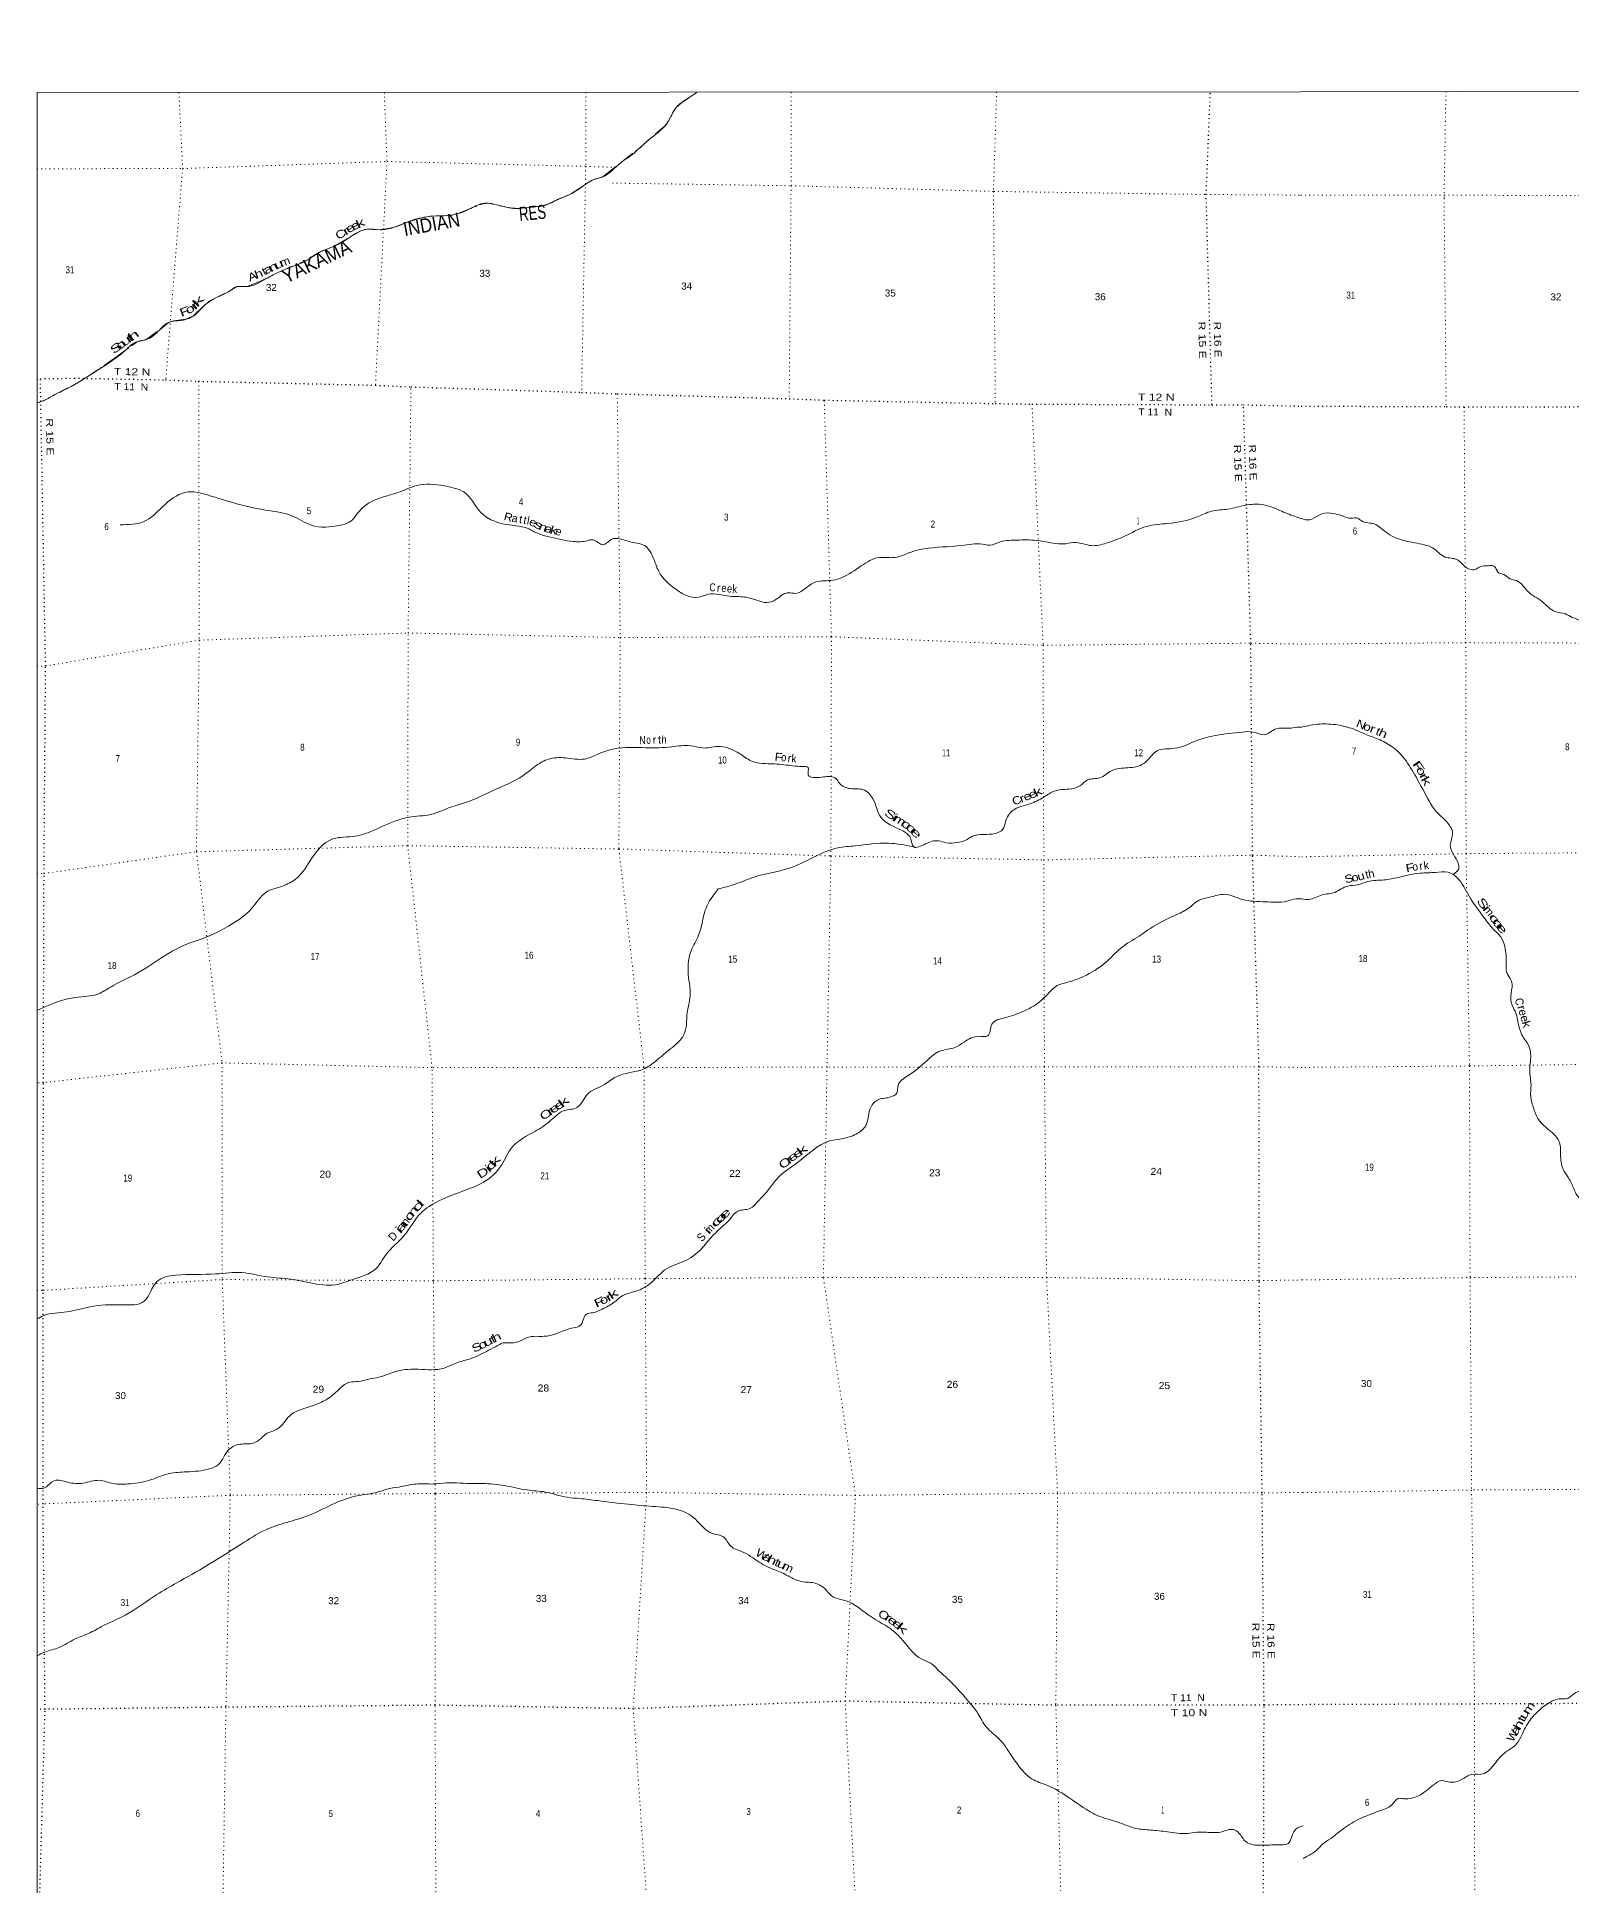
# Model space of a CAD drawing. Header units: feet. Extents: x -2 to 285336, y -549186 to -364975.
# Drawn here: x -2 to 38339, y -411164 to -364975 of the extents above; entities that cross this region are included whole.
import ezdxf
from ezdxf.enums import TextEntityAlignment as Align

# ---------------------------------------------------------------- set-up
doc = ezdxf.new("R2010")
doc.units = ezdxf.units.FT
doc.header["$LTSCALE"] = 70
doc.linetypes.add('DOT_DASHED', pattern=[7.7, 5, -1.2, 0.3, -1.2])
doc.linetypes.add('DOTTED', pattern=[1.5, 0.3, -1.2])
for name, color, linetype, lineweight in [('39', 7, 'Continuous', 13), ('4', 7, 'Continuous', 13), ('41', 7, 'Continuous', 13), ('44', 7, 'DOT_DASHED', 13), ('6', 7, 'DOTTED', 25), ('7', 7, 'DOTTED', 13)]:
    doc.layers.add(name, color=color, linetype=linetype, lineweight=lineweight)

msp = doc.modelspace()

# ---------------------------------------------------------------- linework, layer by layer
at = {"layer": '39'}
for points in [[(16489.61, -366358.51), (16182.66, -366565.7), (15928.01, -366793.59), (15841.99, -366964.77), (15677.79, -367212.56), (15236.62, -367589.74), (14809.52, -367964.86), (14594.87, -368112.2), (14131.57, -368473.33), (13924.77, -368534.16), (13746.18, -368633.13), (13324.88, -368907.67), (13067.95, -369012.86), (12732.78, -369170.54), (12292.95, -369237.93), (11967.54, -369264.83), (11523.36, -369181.38), (11179.71, -369131.88), (10842.47, -369259.39), (10477.13, -369403.05), (9802.22, -369460.93), (9308.26, -369582.76), (8904.78, -369738.58), (8563.36, -369791.67), (8253.94, -369778.3), (7974.9, -369877.51), (7738.17, -370034.96), (7344.85, -370241.04), (7055.8, -370356.36), (6768.91, -370542.09), (6371.5, -370718.01), (6092.49, -370829.28), (5719.22, -371019.23), (5221.4, -371215.5), (4980.33, -371220.08), (4819.83, -371323.03), (4414.43, -371519.09), (4259.95, -371618.01), (3862.94, -371976.97), (3581.86, -372060.1), (3298.67, -372102.99), (3058.02, -372300.68), (2723.03, -372538.81), (2516.19, -372583.54), (2195.26, -372817.62), (1531.3, -373291.86), (666.52, -373806.79), (481.88, -373895.72), (208.98, -374043.2), (0.22, -374126.15)], [(31602.58, -377013.94), (31248.92, -376888.19), (31063.9, -376806.15), (30595.48, -376660.39), (30203.75, -376677.38), (29763.98, -376774.95), (29356.26, -376826.18), (28990.93, -376971.86), (28262, -377134.46), (27735.79, -377206.08), (27165.77, -377460.85), (26724.15, -377626.81), (26348.59, -377688.02), (25964.69, -377610.46), (25709.61, -377639.21), (24976.12, -377556.42), (24497.96, -377549.48), (24080.17, -377594.7), (23811.14, -377675.78), (23628.26, -377652.07), (23105.98, -377683.45), (22159.91, -377770.11), (21804.51, -377863.47), (21439.13, -377985), (21051.38, -377985.9), (20597.8, -378196.14), (20112.24, -378486.92), (19891.39, -378551.8), (19467.58, -378597.03), (19188.7, -378768.66), (18994.06, -378877.73), (18829.3, -378870.06), (18718.81, -378874.34), (18468.03, -379035.84), (18239.17, -379110.79), (18003.99, -379059.04), (17684.37, -378973.28), (17304.61, -378952.03), (16776.13, -378904.98), (16519.14, -378980), (16229.74, -378936.41), (15954.14, -378770.09), (15539.33, -378336.56), (15470.66, -378173.79), (15347.47, -377880.39), (15224.56, -377713.72), (14850.62, -377597.92), (14514.92, -377510.19), (14382.35, -377520.55), (14139.57, -377665.94), (13890.18, -377541.8), (13747.58, -377564.26), (13396.04, -377585.18), (12799.1, -377467.88), (12521.68, -377386.05), (12272.29, -377263.93), (11641.18, -377142.68), (11092.09, -376856.3), (10663.05, -376346.37), (10427.78, -376248.35), (10174.51, -376190.6), (9487.41, -376188.16), (9017.67, -376362.24), (8658.29, -376469.68), (8092.42, -376782.77), (7799.8, -377105.29), (7578.97, -377178.22), (6849.68, -377175.88), (6387.11, -376949.64), (5763.99, -376808.27), (4917.78, -376621.14), (4163.89, -376395.58), (3774.03, -376346.19), (3208.14, -376651.24), (2642.57, -377099.1), (2393.56, -377151.97), (2074.16, -377168.8)], [(31597.93, -377013.21), (31801.63, -377045), (32039.84, -376923.88), (32334.39, -376872.9), (32623.28, -376946.42), (32839.96, -377004.08), (33006.35, -377003.63), (33102.77, -377069.64), (33431.78, -377151.09), (33574.37, -377241.07), (33763.24, -377387.15), (34196.79, -377570.73), (34433.49, -377618.29), (34664.17, -377667.87), (34878.89, -377741.6), (35194.3, -377973.68), (35487.17, -378035.15), (35716.28, -378231.32), (35971.01, -378276.82), (36069.06, -378214.32), (36277.48, -378189.66), (36423.88, -378207.35), (36514.52, -378355.69), (36661.02, -378411.53), (36811.68, -378515.54), (36976.2, -378561.29), (37245.58, -378819.6), (37633.3, -379099.68), (37940.71, -379337.81), (38199.49, -379395.35), (38368.14, -379481.25), (38592.95, -379579.04), (38796.4, -379915.84), (38973.37, -380108.13), (39056.38, -380389.03), (39096.96, -380557.59), (39097.49, -380738.31), (39038.1, -380999.51), (39028.79, -381244.51), (39047.4, -381441.24), (39071.66, -381511.45), (39009.93, -381656.19), (39008.06, -381702.38), (39006.04, -381696.36), (39078.57, -381822.67), (39221.77, -382121.48), (39344.63, -382291.32), (39445.22, -382438.15), (39656.15, -382590.19), (39814.76, -382672.1), (39962.41, -382759.63), (40168.39, -382946.25), (40391.37, -383104.28), (40550.2, -383262.49), (40699.18, -383480.96), (40896.18, -383665.17), (41117.5, -383943.69), (41332.4, -384079.66), (41625.64, -384269.64), (41879.14, -384582.21), (42050.33, -384854.84)], [(-0.21, -389304.54), (589.31, -389064.31), (956.79, -388983), (1541.21, -388887.11), (1840.19, -388719.47), (2516.48, -388367.9), (3327.01, -387853.09), (3730.39, -387653.02), (4129.88, -387513.3), (4876.44, -387141.46), (5369.81, -386752.1), (5724.55, -386353), (6134.05, -386195.15), (6453.12, -386029.47), (6811.78, -385588.12), (7290.79, -385062.01), (7581.92, -384978.87), (7893.28, -384960.04), (8343.03, -384832.28), (8977.3, -384561.27), (9360.82, -384465.84), (9897.08, -384394.2), (10342.71, -384222.19), (10760.31, -384094.5), (11352.4, -383829.63), (12141.11, -383439.58), (12474.06, -383187.37), (12781.09, -383023.73), (13204.93, -382994.59), (13681.14, -383021.65), (14006.34, -382904.23), (14425.94, -382768.49), (15209.4, -382738.52), (15868.32, -382716.88), (16332.35, -382689.66), (16627.8, -382745.3), (17011.45, -382708.21), (17564.33, -382887.97), (17839.96, -383066.36), (18426.77, -383143.45), (18888.96, -383192.67), (19136.1, -383208.19), (19272.77, -383234.03), (19273.18, -383419.08), (19456.15, -383487.05), (19657.01, -383468.48), (19970.53, -383516.04), (20055.15, -383626.48), (20322.64, -383760.63), (20650.18, -383788.03), (20889.75, -384014.78), (21089.65, -384476.97), (21622.78, -384811.66), (21826.08, -384990.21), (21910.96, -385217.32), (22202.11, -385142.22), (22531.43, -385067.03), (22716.36, -385114.88), (22997.61, -385106.19), (23194.39, -385055.45), (23383.01, -384952.42), (23945.39, -384882.73), (24138.03, -384777.69), (24205.91, -384582.41), (24388.13, -384304.4), (24811.68, -384138.48), (25164.91, -383972.72), (25429.77, -383821.25), (25783.26, -383774.16), (26058.33, -383695.08), (26254.88, -383541.75), (26560.15, -383492.77), (26855.09, -383315.07), (27260.75, -383239.71), (27658.32, -383136.21), (27997.15, -382815.59), (28428.96, -382754.25), (29001.1, -382553.79), (29458.9, -382432.04), (30115.67, -382346.04), (30400.96, -382349.4), (30672.32, -382413.14), (30963.32, -382269.65), (31292.76, -382250.79), (31481.56, -382228.23), (31604.87, -382224.87)], [(31604.87, -382224.87), (32056.98, -382148.62), (32496.07, -382169.54), (32889.29, -382270.89), (33158.25, -382384.63), (33477.36, -382508.28), (33818.67, -382682.06), (34132.22, -382964.35), (34432.23, -383413.34), (34752.67, -383998.82), (34970.15, -384331.56), (35295.89, -384670.04), (35378.73, -384892.71), (35319.38, -385163.95), (35398.27, -385410.72), (35519.18, -385627.26), (35533.58, -385753.72), (35467.7, -385846.27), (35403.14, -385901.73)], [(17023.24, -386268.56), (17450.9, -386148.9), (17922.64, -385970.79), (18850.3, -385733.3), (20010.46, -385241.83), (20448.32, -385190.53), (21281.93, -385124.23), (21888.8, -385214.03)], [(31610.43, -386518.33), (31785.01, -386534.79), (32115.45, -386417.44), (32436.02, -386354.34), (32594.15, -386267.57), (32758.33, -386196.86), (33000.81, -386166.09), (33253.17, -386085.1), (33668.02, -386041.82), (34016.67, -385982.66), (34567.66, -385874.77), (34950.5, -385853.67), (35259.21, -385848.83), (35494.18, -385990.77), (35782.14, -386435.78), (36162.61, -386980.93), (36396.01, -387273.48), (36583.01, -387467.75), (36681.94, -387708.45), (36717.25, -388134.05), (36727.88, -388342.85), (36816.56, -388507.27), (36863.08, -388649.71), (36829.89, -388955.01), (36898.89, -389245.99), (36951.32, -389350.26), (37001.96, -389532.85), (37111.33, -389918.1), (37284.54, -390194.74), (37323.76, -390584.18), (37306.39, -390817.15), (37339.48, -391168.46), (37330.29, -391453.62), (37407.35, -391760.64), (37528.43, -392033.4), (37836.01, -392331.77), (38037.17, -392568.18), (38078.21, -392893.36), (38141.46, -393276.72), (38276.4, -393491.21), (38407.47, -393755.92), (38496.21, -393938.41), (38666.99, -394070.48), (39068.56, -394284.26), (39213.51, -394496.72), (39244.37, -394767.72), (39168.82, -394986.79), (39261.73, -395225.49), (39370.28, -395327.61), (39425.06, -395550.35), (39463.52, -395678.76), (39447.99, -395853.5), (39502.89, -396122.42), (39441.11, -396247.08), (39375.38, -396395.85), (39409.83, -396522.26), (39510.47, -396660.54), (39609.42, -396909.27), (39732.18, -397071.59), (39856.81, -397189.72), (40095.75, -397319.61), (40282.41, -397395.41), (40345.22, -397626.16), (40441.85, -397764.46), (40542.64, -397954.95), (40653.13, -398034.97), (40717.92, -398257.68), (40760.42, -398394.11), (40863.15, -398564.52), (40975.79, -398692.73), (41084.61, -398889.22), (41213.23, -398999.32), (41473.98, -399044.81), (41528.49, -399177.19), (41538.99, -399341.82), (41571.93, -399640.92), (41664.54, -399777.21), (41747.09, -399897.47), (41743.65, -400096.27), (41798.3, -400274.84), (41926.87, -400366.86), (41961.18, -400447.09), (41943.33, -400513.4), (42005.67, -400581.51), (42042.18, -400725.98), (42078.67, -400868.45), (42167.35, -401028.86), (42270.6, -401377.97), (42407.45, -401560.33), (42488.41, -401829.19), (42537.42, -402138.29)], [(17023.24, -386268.56), (16710.9, -386762.11), (16609.36, -387182.75), (16535.55, -387422.29), (16345.55, -387819), (16284.75, -388497.02), (16325.76, -388879.11), (16250.48, -389364.06), (16167.3, -389913.4), (15838.57, -390258.12), (15463.56, -390570.77), (15172.67, -390764.55), (14471.94, -390963.3), (14181.06, -391157.08), (13755.67, -391401.45), (13487.18, -391733.97), (13179.96, -391807.1), (12842.97, -392051.27), (12439.77, -392331.8), (11874.06, -392719.32), (11605.84, -393174.54), (11160.75, -393595.98), (10634.88, -393824.49), (10044.75, -394065.23), (9587.36, -394376.06), (9166.69, -394938.24), (8725.72, -395403.92), (8459.31, -395768.62), (7889.31, -396029.42), (7451.62, -396161.18), (6832.74, -396116.34), (6340.31, -396020.93), (5759.58, -395965.95), (5120.47, -395856.79), (4461.57, -395890.5), (3463.14, -395920.97), (2995.38, -396080.96), (2679.03, -396572.5), (2116.69, -396662.3), (1323.22, -396710.4), (740.88, -396840.48), (170.5, -396928.29), (-0.21, -397016)], [(27547.18, -387447.14), (28116.95, -387081.74), (28524.37, -386889.7), (28841.39, -386703.91), (29003.84, -386570.78), (29335.11, -386469.44), (29668.46, -386402.29), (30122.79, -386529.97), (30705.54, -386590.98), (31235.89, -386573.67), (31468.81, -386514.8), (31610.43, -386518.33)], [(-0.18, -401245.05), (169.88, -401245.01), (428.63, -401057.34), (770.26, -401096.78), (1148.01, -401118.03), (1553.68, -401048.71), (1909.46, -401130.36), (2261.06, -401139.6), (2789.26, -401053.9), (3062.27, -400956.71), (3307.21, -400881.72), (3735.04, -400836.48), (4311.48, -400762.73), (4528.23, -400657.64), (4788.59, -400284.9), (5071.56, -400147.47), (5411.03, -400116.51), (5597.62, -400001.42), (5723.94, -399888.49), (5990.89, -399773.21), (6365.75, -399390.16), (6562.42, -399293.15), (7074.33, -399110.93), (7367.27, -398937.27), (7565.77, -398755.77), (7818.56, -398594.27), (8029.48, -398579.7), (8290.52, -398520.76), (8543.56, -398471.9), (9023.38, -398313.89), (9535.6, -398274.49), (10174.4, -398242.84), (10487.53, -398113.38), (10850.93, -398001.91), (11286.44, -397797.74), (11511.2, -397678.54), (11655.71, -397613.84), (11836.52, -397615.43), (12097.57, -397554.49), (12230.02, -397487.8), (12742.23, -397444.37), (13404.76, -397235.66), (13575.41, -397180.95), (13729.49, -396898.98), (13892.14, -396860.39), (14124.99, -396769.33), (14427.98, -396595.64), (14596.44, -396458.47), (15016, -396306.64), (15417.24, -396048.24), (15693.92, -395786.1), (16171.61, -395571.78), (16602.88, -395265.03), (16781.23, -395055.42), (17063.87, -394763.1), (17336.52, -394498.96), (17510.93, -394323.56), (17812.14, -394258.49), (18046.73, -394042.72), (18211.09, -393867.34), (18403.42, -393623.5), (18601.84, -393405.8), (18934.81, -393161.63), (19693.03, -392612.75), (19893.79, -392545.91), (20120.74, -392511.19), (20470.06, -392395.72), (20712.7, -392185.97), (20820.27, -391763.3), (21006.63, -391543.61), (21307.84, -391476.54), (21492.42, -391361.45), (21518.14, -391180.36), (21772.75, -390932.35), (22238.04, -390561.16), (22569.01, -390321.03), (22940.49, -390231.66), (23169.22, -390096.36), (23556.65, -389950.64), (23761.55, -389942.12), (23861.37, -389652.23), (24180.46, -389492.58), (24622.12, -389338.69), (24909.1, -389195.21), (25254.02, -388902.74), (25536.77, -388662.72), (25731.53, -388607.96), (26157.11, -388454.1), (26694.8, -388116.93), (27087.77, -387749.93), (27547.18, -387447.14)], [(0.92, -405433.27), (196.89, -405340.39), (554.25, -405224.91), (949.57, -405012.79), (1238.62, -404897.46), (1605.87, -404709.54), (2201.92, -404420.52), (2994.37, -403903.74), (3491.97, -403610.92), (4242.42, -403180.74), (4575.47, -402974.79), (5101.12, -402645.7), (5699.05, -402292.3), (6241.07, -402101.97), (6805.22, -401921.64), (7451.47, -401618.42), (8029.67, -401430.01), (8593.97, -401320.09), (8742.53, -401269.46), (9045.78, -401216.46), (9465.51, -401141.06), (9901.47, -401140.06), (10232.91, -401115.15), (10907.98, -401131.7), (11141.02, -401129.15), (11673.53, -401178.2), (12252.38, -401289.51), (12702.51, -401340.77), (13249.26, -401472.27), (13566.76, -401503.72), (14008.87, -401557.01), (14776.52, -401647.77), (15385.38, -401700.67), (15968.15, -401769.73), (16384.44, -401959.86), (16885.61, -402381.12), (17157.01, -402462.96), (17342.35, -402697.88), (17607.82, -402824), (18048.39, -403094.53), (18442.59, -403288.74), (18603.45, -403350.72), (18947.38, -403526.94), (19198.66, -403592.74), (19369.45, -403602.41), (19723.45, -403792.68), (19902.64, -403967.27), (20059.45, -404017.2), (20306.74, -404095.07), (20809.74, -404437.88), (21413.3, -404824.71), (21632.77, -405043.46), (22113.97, -405519.08), (22329.15, -405617.14), (22514.34, -405783.67), (22717.66, -405970.27), (22959.27, -406209.08), (23335.9, -406640.69), (23515.22, -406873.61), (23722.89, -407213.08), (24047, -407514.06), (24246.45, -407767.05), (24520.55, -408166.7), (24868.87, -408513.89), (25238.87, -408667.92), (25659.26, -408894.25), (26218.59, -409269.12), (26498.19, -409423.36), (26994.78, -409587.15), (27465.24, -409746.99), (27830.98, -409790.4), (28248.96, -409831.67), (28753.32, -409872.75), (28982.28, -409844.06), (29229.4, -409843.49), (29582.98, -409838.65), (29902.28, -409777.57), (30039.09, -409863.74), (30210.32, -410078.58), (30608.31, -410170.19), (31006.08, -410159.22), (31265.17, -410124.42), (31434.28, -409796.83), (31516.01, -409727.97), (31642.9, -409682.79)], [(48868.48, -404845.66), (48629.22, -404718.37), (48450.7, -404680.69), (47981.79, -404748.21), (47755.24, -404744.79), (47562.4, -404608.76), (47333.49, -404480.86), (47128.71, -404379), (46803.37, -404181.08), (46376.02, -404061.74), (46099.13, -403980.15), (45918.91, -404048.9), (45720.38, -404029.35), (45485.37, -403869.34), (45286.86, -403855.81), (45102.52, -403888.43), (44944.07, -403862.75), (44667.19, -403783.17), (44398.57, -403787.9), (44212.3, -403844.62), (44050.15, -403925.38), (43912.17, -404044.21), (43769.87, -404056.64), (43533.02, -403956.87), (43448.96, -404005.29), (43284.28, -403903.32), (43079.91, -403942.02), (42905.55, -403958.55), (42719.13, -403967.08), (42464.59, -403985.83), (42300.32, -404026.43), (42003.61, -404021.19), (41733.43, -404180.54), (41605.64, -404357.59), (41548.04, -404544.48), (41401.95, -404629.21), (41233.69, -404677.85), (40960.83, -404604.28), (40796.85, -404743.27), (40678.95, -404874.1), (40526.9, -404980.93), (40310.64, -405067.85), (40166.69, -405200.76), (40105.16, -405415.78), (39817.07, -405619.36), (39453.21, -405963.69), (39119.18, -406225.62), (38810.83, -406354.95), (38618.31, -406331.37), (38459.98, -406347.86), (38257.94, -406499), (38031.45, -406513.66), (37805.17, -406598.59), (37513.12, -406820.25), (37285.34, -407083.91), (37079.97, -407467.98), (36930.24, -407683.23), (36708.16, -407838.44), (36458.33, -408098.14), (36282.49, -408299.4), (36132.4, -408388.16), (35861.79, -408398.92), (35603.56, -408528.12), (35301.03, -408591.17), (35078.4, -408557.63), (35010.33, -408585.92), (34648.27, -408861.98), (34347.95, -408995.31), (34159.54, -409005.85), (34019.19, -409002.21), (33877.27, -409143.15), (33607.06, -409292.46), (33018.36, -409528.96), (32602.13, -409789.1), (32332.1, -409998.65), (32122.04, -410149.81), (31974.12, -410298.8), (31868.1, -410375.39), (31729.24, -410453.29), (31643.01, -410499.5)]]:
    msp.add_spline(points, degree=3, dxfattribs=at)
at = {"layer": '4'}
msp.add_lwpolyline([(0, -366365.25), (31582.88, -366343.53), (63165.7, -366278.36), (94748.41, -366169.75), (126330.93, -366017.71), (157911.89, -365844.7), (189495.2, -365583.27), (221076.83, -365300.9), (252658.04, -364975.08), (254669.81, -547785.08), (222837.13, -548113.49), (191004.05, -548398.11), (159170.58, -548638.96), (127336.83, -548836), (95502.83, -548989.27), (63668.65, -549098.74), (31834.35, -549164.42), (0, -549186.32)], close=True, dxfattribs=at)
at = {"layer": '44'}
msp.add_lwpolyline([(0.22, -374126.15), (247.78, -374026.28), (460.87, -373906.69), (851.28, -373708.38), (1230.9, -373489.04), (1924.02, -373012.45), (2501.68, -372593.93), (2718.11, -372541.7), (3080.69, -372282.68), (3284.08, -372111.38), (3410.5, -372073.58), (3717.33, -372029.76), (3913.33, -371946.27), (4196.66, -371668.58), (4369.43, -371545.29), (4793.88, -371336.12), (4994.94, -371214.56), (5107.64, -371215.87), (5185.07, -371222.21), (5267.76, -371199.78), (5581.39, -371081.48), (6063.48, -370842.1), (6765.61, -370543.65), (7024.14, -370373.35), (7451.46, -370188.56), (8112.97, -369813.07), (8261.08, -369777.4), (8519.11, -369792.92), (8678.09, -369780.77), (8910.05, -369737.04), (9082.77, -369671.84), (9222.37, -369612.87), (9528.69, -369521.86), (9824.4, -369456.92), (10351.39, -369434.13), (10566.25, -369369.26), (11143.62, -369141.84), (11264.79, -369125.1), (11830.57, -369245.47), (12048.42, -369266.25), (12630.38, -369197.16), (12809.27, -369140.97), (12949.9, -369070.75), (13361.27, -368888.39), (13867.19, -368564.25), (13961.49, -368520.1), (14126.14, -368476.72), (14192.66, -368431.13), (15054.12, -367751.32), (15703.93, -367186.18), (15759.75, -367110.07), (15832.55, -366981.01), (15913.91, -366814.4), (15976.31, -366736.04), (16105.94, -366620.4), (16487.46, -366359.96)], dxfattribs=at)
at = {"layer": '6'}
for points in [[(29364.53, -374168.95), (29218.45, -368913.2), (29325.52, -366346.51)], [(2.28, -373522.45), (83.27, -373516.47), (83.27, -373516.47), (933.06, -373502.44), (3213.42, -373545.45), (4039.22, -373579.75), (8457.32, -373678.16), (9345.41, -373720.36), (13610.92, -373857.35), (14501, -373893.51), (18798.62, -374016.35), (19674.64, -374052.54), (23950.08, -374137.21), (24866.23, -374151.18), (29364.53, -374168.95), (30152.07, -374169.14), (31593.68, -374200.66)], [(45.29, -412091.97), (52.65, -411974.7), (200.02, -406772.58), (150.64, -401637.3), (155.07, -396300.74), (157.8, -391107), (174.53, -385883.05), (213.44, -380695.27), (83.27, -373516.47)], [(30658.15, -412071.54), (30650.43, -411980.46), (30666.97, -406666), (30619.23, -401359.73), (30541.37, -396059.57), (30539.75, -390712.96), (30379.54, -385425.06), (30335.84, -380126.83), (30152.07, -374169.14)], [(31593.68, -374200.66), (35219.5, -374214.66), (35666.58, -374223.51), (40522.95, -374208.58), (40918.89, -374203.48), (42581.92, -374199.04)], [(31638.33, -406656.27), (30666.97, -406666), (25463.55, -406671.98), (20197.62, -406569.49), (14902.18, -406756.72), (9949.69, -406669.6), (4720.26, -406719.9), (200.02, -406772.58), (0, -406769.16)], [(37610.76, -406632.7), (35928.87, -406639.74), (31638.33, -406656.27)], [(63276.51, -406556.57), (62437.04, -406552.99), (57104.43, -406533.07), (51808.02, -406555.23), (46521.56, -406551.25), (41217.26, -406617.61), (37610.76, -406632.7)]]:
    msp.add_lwpolyline(points, dxfattribs=at)
at = {"layer": '7'}
for points in [[(3545.04, -366364.97), (3639.87, -368264.23), (3213.42, -373545.45)], [(8679.59, -366363.6), (8746.48, -368087.49), (8457.32, -373678.16)], [(13718.77, -366361.14), (13713.11, -368208.78), (13610.92, -373857.35)], [(18850.42, -366357.51), (18845.27, -368693.77), (18798.62, -374016.35)], [(23983.04, -366352.72), (23902.34, -368830.94), (23950.08, -374137.21)], [(35211.38, -366338.24), (35165.32, -369004.08), (35219.5, -374214.66), (35666.58, -374223.51), (35705.69, -380112.83), (35714.95, -385385.78), (35800.48, -390692.66), (35815.8, -395981.65), (35853.23, -401290.67), (35928.87, -406639.74), (35930.37, -412003.07), (35928.03, -412058.22)], [(0, -368268.73), (3639.87, -368264.23), (8746.48, -368087.49), (13713.11, -368208.78), (14384.18, -368233.38)], [(14379.02, -368627.65), (18845.27, -368693.77), (23914.4, -368834.93), (29218.45, -368913.2), (31586.43, -368927.32)], [(31586.43, -368927.32), (35168.11, -368929.78), (40482.67, -368943.72), (45819.05, -368881.3), (51137.5, -368853.06), (56436.03, -368873.07), (61728.52, -368879.03), (63172.88, -368889.63)], [(4039.22, -373579.75), (4053.33, -380050.76), (3984.51, -385339.19), (4624.85, -390615.93), (4628.63, -396030.92), (4831.25, -401423.32), (4720.26, -406719.9), (4639.36, -411998.3), (4637.16, -412091.49)], [(9974.86, -412089.8), (9967.28, -411969.9), (9949.69, -406669.6), (9950.2, -401377.3), (9906.46, -396062.98), (9872.74, -390734.55), (9263.95, -385188.2), (9274.45, -379871.74), (9345.41, -373720.36)], [(14501, -373893.51), (14574.56, -379984.21), (14541.9, -385270.55), (15170.58, -390728.35), (15200.18, -396008.51), (15235.95, -401353.02), (14902.18, -406756.72), (15273.38, -412064.26), (15274.46, -412086.89)], [(20471.96, -412082.85), (20472.71, -412028.11), (20197.62, -406569.49), (20453.6, -401425.45), (19654.17, -395980.12), (19743.16, -390725.83), (19840.13, -385445.38), (19854.29, -379963.97), (19674.64, -374052.54)], [(24866.23, -374151.18), (25144.58, -380179.05), (25160.3, -385541.71), (25177.6, -390711.27), (25229.27, -395977.3), (25506.23, -401371.54), (25463.55, -406671.98), (25601.8, -412024.3), (25607.43, -412077.71)], [(-2.01, -380701.3), (213.44, -380695.27), (4053.33, -380050.76), (9274.45, -379871.74), (14574.56, -379984.21), (19854.29, -379963.97), (25144.58, -380179.05), (30335.84, -380126.83), (31601.87, -380149.47)], [(63203.3, -379944.02), (62121.41, -379944), (56841.25, -380038.4), (51534.64, -379998.33), (46207.95, -379950.29), (40970.14, -380130.92), (35705.69, -380112.83), (31601.87, -380149.47)], [(0, -385891.01), (174.53, -385883.05), (3984.51, -385339.19), (9263.95, -385188.2), (14541.9, -385270.55), (19840.13, -385445.38), (25160.3, -385541.71), (30379.54, -385425.06), (31609.18, -385464.95)], [(31609.18, -385464.95), (35714.95, -385385.78), (40977.24, -385351.67), (46289.68, -385325.45), (51616.2, -385317.27), (56890.67, -385333.33), (62204.88, -385228.79), (63217.89, -385246.57)], [(31616.42, -390729.02), (30539.75, -390712.96), (25177.6, -390711.27), (19743.16, -390725.83), (15170.58, -390728.35), (9872.74, -390734.55), (4624.85, -390615.93), (157.8, -391107), (0, -391116.32)], [(63232.36, -390508.77), (62292.34, -390507.56), (56964.19, -390646.26), (51699.78, -390642.23), (46371.14, -390610.25), (41080.72, -390622.35), (35800.48, -390692.66), (31616.42, -390729.02)], [(31623.72, -396040.25), (35815.8, -395981.65), (41142.25, -395947.37), (46436.75, -395957.35), (51701.15, -395959.37), (57027.68, -395953.2), (62321.74, -395814.59), (63247.04, -395845.03)], [(0, -396301.56), (155.07, -396300.74), (4628.63, -396030.92), (9906.46, -396062.98), (15200.18, -396008.51), (19654.17, -395980.12), (25229.27, -395977.3), (30541.37, -396059.57), (31623.72, -396040.25)], [(31631.03, -401354.48), (30619.23, -401359.73), (25506.23, -401371.54), (20453.6, -401425.45), (15231.93, -401351.02), (9950.2, -401377.3), (4831.25, -401423.32), (150.64, -401637.3), (0, -401643.05)], [(63261.61, -401138.16), (62367.33, -401171.77), (57057.01, -401234.12), (51778.66, -401264.26), (46490.15, -401246.24), (41171.68, -401262.43), (35853.23, -401290.67), (31631.03, -401354.48)]]:
    msp.add_lwpolyline(points, dxfattribs=at)

# ---------------------------------------------------------------- texts
at = {"layer": '41'}
for s, rotation, width, p in [('C', 28.605, 1.3, (7632.06, -369988.71)), ('r', 33.495, 1.8, (7778.65, -369901.17)), ('e', 30.759, 1.5, (7878.22, -369834.09)), ('e', 26.339, 1.35, (7992.66, -369776.27)), ('k', 26.545, 1.55, (8123.76, -369717.83)), ('A', 21.697, 1.25, (5417.93, -371050.06)), ('h', 21.697, 1.35, (5576.19, -370985.84)), ('t', 24.458, 1.2, (5714.66, -370920.83)), ('a', 27.376, 1.5, (5813.85, -370867.5)), ('n', 27.821, 1.5, (5943.64, -370807.82)), ('u', 25.083, 1.5, (6079.46, -370745.06)), ('m', 21.572, 1.15, (6231.36, -370682.74)), ('F', 20.784, 1.55, (3723.61, -371927.32)), ('o', 33.011, 1.55, (3872.83, -371856.47)), ('r', 41.406, 2.1, (4011.71, -371750.37)), ('k', 46.946, 2.2, (4099.54, -371642.63)), ('S', 35.684, 1.7, (2032.22, -372823.9)), ('o', 35.684, 1.65, (2149.8, -372741.34)), ('u', 36.132, 1.85, (2271.35, -372652.58)), ('t', 36.081, 1.6, (2384.35, -372569.41)), ('h', 36.081, 1.75, (2468.95, -372510.67)), ('R', 345.381, 1.1, (11755.43, -377069.49)), ('e', 339.395, 1.2, (12361.43, -377196.25)), ('s', 333.445, 1.6, (12489.83, -377261)), ('n', 338.903, 1.35, (12616.21, -377315.45)), ('a', 342.398, 1.25, (12757.25, -377362.95)), ('k', 344.729, 1.25, (12890.55, -377399.94)), ('e', 345.849, 1.05, (13011.85, -377429.05)), ('C', 354.979, 0.8, (16874.55, -378829.06)), ('e', 354.846, 0.85, (17160.31, -378846.42)), ('e', 354.846, 0.85, (17299.89, -378860.39)), ('k', 357.7, 0.9, (17432.92, -378870.19)), ('h', 1.882, 0.85, (15672.09, -382635.24)), ('N', 337.117, 1.2, (33053.73, -382251.16)), ('o', 337.037, 1.25, (33210.21, -382307.96)), ('r', 338.839, 1.4, (33344.95, -382360.78)), ('t', 336.812, 1.2, (33477.34, -382419.83)), ('h', 335.995, 1.4, (33601.41, -382469.97)), ('N', 1.555, 0.8, (15135.87, -382650.73)), ('o', 1.88, 0.75, (15286.31, -382642.47)), ('F', 353.786, 1.2, (18524.06, -383067.06)), ('k', 355.977, 0.95, (18912.41, -383109.89)), ('o', 353.786, 0.85, (18655.18, -383077.97)), ('F', 304.213, 1.9, (34445.02, -383266.51)), ('o', 301.334, 1.5, (34509.89, -383371.61)), ('e', 24.852, 1.35, (24919.24, -383985.91)), ('k', 25.427, 1.55, (25055.51, -383929.87)), ('r', 298.64, 1.6, (34572.94, -383500.1)), ('k', 298.64, 1.65, (34633.19, -383618.69)), ('S', 327.045, 1.6, (21271.83, -384485.89)), ('C', 22.777, 1.15, (24521.57, -384144.49)), ('r', 19.059, 1.3, (24649.86, -384098.4)), ('e', 22.338, 1.25, (24782.42, -384042.66)), ('i', 327.045, 1.4, (21390.05, -384566.67)), ('m', 327.232, 1.35, (21511.1, -384634.13)), ('c', 325.614, 1.8, (21664.71, -384732.66)), ('o', 320.499, 1.8, (21788.5, -384830.57)), ('e', 316.899, 1.95, (21897.89, -384935.66)), ('F', 11.615, 1.35, (34334.76, -385833.95)), ('o', 9.507, 0.95, (34458.23, -385808.36)), ('S', 16.303, 1.2, (32813.41, -386104.6)), ('o', 18.153, 1.15, (32965.76, -386074.13)), ('u', 14.726, 1.2, (33112.66, -386041.71)), ('h', 10.66, 1.05, (33365.77, -385985.02)), ('S', 304.594, 1.65, (36051.63, -386688.27)), ('i', 307.23, 1.55, (36143.21, -386809.71)), ('c', 311.446, 2.1, (36351.34, -387080.12)), ('o', 312.514, 1.95, (36442.38, -387200.76)), ('e', 312.561, 1.95, (36533.03, -387316.06)), ('C', 282.105, 0.95, (36953.1, -389107.45)), ('r', 286.342, 1.25, (37012.46, -389261.42)), ('e', 285.466, 1.1, (37043.52, -389380.56)), ('e', 285.745, 1.1, (37088.38, -389533.18)), ('k', 285.953, 1.25, (37131.58, -389675.99)), ('e', 35.814, 1.7, (12983.03, -391827.39)), ('e', 34.037, 1.6, (13095.51, -391753.81)), ('k', 37.744, 1.95, (13220.33, -391667.3)), ('C', 34.839, 1.45, (12761.75, -391985.97)), ('r', 35.814, 1.85, (12882.73, -391902.5)), ('c', 49.085, 2.1, (11415.75, -393237.15)), ('k', 50.543, 2.05, (11519.72, -393138.56)), ('C', 36.524, 1.5, (18738.89, -393199.28)), ('r', 35.981, 1.85, (18855.9, -393111.34)), ('e', 35.981, 1.7, (18945.24, -393038.09)), ('e', 36.143, 1.7, (19066.51, -392949.52)), ('k', 36.143, 1.9, (19178.22, -392872.81)), ('D', 32.3, 1.5, (11193, -393444.03)), ('i', 40.949, 1.7, (11339.82, -393335.55)), ('o', 55.898, 1.6, (9385.98, -394488.85)), ('n', 52.835, 1.85, (9474.48, -394379.71)), ('d', 48.179, 2.1, (9591.67, -394253.43)), ('o', 44.182, 2, (17155.97, -394553.14)), ('e', 44.001, 2, (17256.78, -394453.63)), ('i', 46.675, 1.85, (9116.86, -394859.04)), ('a', 48.675, 2, (9180.51, -394766.09)), ('i', 46.433, 1.85, (16825.66, -394877.6)), ('c', 45.496, 2.25, (17050.71, -394646.9)), ('k', 33.009, 1.8, (14451.73, -396474.82)), ('F', 25.673, 1.65, (14095.51, -396680.19)), ('o', 27.979, 1.4, (14209.58, -396622.06)), ('r', 31.674, 1.7, (14345.6, -396549.18)), ('S', 23.951, 1.4, (11027.76, -397812.51)), ('o', 26.284, 1.35, (11174.07, -397742.82)), ('u', 27.822, 1.55, (11314.71, -397669.75)), ('t', 28.056, 1.35, (11437.38, -397606.01)), ('h', 26.341, 1.45, (11531.06, -397557.12)), ('W', 327.935, 1.2, (18063.49, -402989.77)), ('a', 332.566, 1.5, (18197.53, -403057.21)), ('h', 332.566, 1.5, (18327.2, -403126.6)), ('t', 334.978, 1.25, (18455.22, -403187.15)), ('u', 333.683, 1.5, (18569.1, -403239.2)), ('m', 334.419, 1.2, (18728.94, -403311.9)), ('C', 330.241, 1.3, (21105.06, -404496.23)), ('r', 330.241, 1.65, (21224.13, -404562.16)), ('e', 324.276, 1.65, (21331.36, -404639)), ('e', 322.658, 1.75, (21445.76, -404724.61)), ('k', 319.475, 2.1, (21557.12, -404821.71)), ('u', 59.578, 1.65, (37254.01, -406942.29)), ('m', 55.426, 1.4, (37364.83, -406791.99)), ('W', 59.932, 1.15, (36960.12, -407479.5)), ('a', 63.246, 1.5, (37037.02, -407342.15)), ('h', 62.703, 1.5, (37111.75, -407201.84)), ('t', 61.846, 1.35, (37185.05, -407061.94))]:
    msp.add_text(s, height=200, rotation=rotation, dxfattribs=dict(at, width=width)).set_placement(p, align=Align.CENTER)
for s, rotation, p in [('a', 352.861, (11927.83, -377101.16)), ('t', 350.861, (12073.22, -377124.97)), ('t', 348.959, (12179.25, -377144.49)), ('l', 348.959, (12259.04, -377160.05)), ('r', 354.979, (17028.54, -378841.95)), ('r', 1.88, (15434.83, -382640.31)), ('t', 1.88, (15560.58, -382636.96)), ('r', 354.057, (18795.68, -383097.92)), ('r', 8.599, (34604, -385791.21)), ('k', 7.845, (34733.5, -385777.54)), ('t', 13.059, (33259.45, -386005.25)), ('m', 307.722, (36207.42, -386878.09)), ('D', 46.675, (8964.61, -395016.81)), ('m', 51.446, (9256.88, -394673.17)), ('S', 49.736, (16676.26, -395036.16)), ('m', 46.433, (16873.46, -394828.87))]:
    msp.add_text(s, height=200, rotation=rotation, dxfattribs=at).set_placement(p, align=Align.CENTER)
at = {"layer": '44'}
for s, rotation, width, p in [('INDIAN', 10.291, 0.9, (9188.38, -369955.53)), ('RES', 5.648, 0.7, (12065.56, -369578.92)), ('YAKAMA', 25.65, 0.95, (6226.17, -371144.32))]:
    msp.add_text(s, height=350, rotation=rotation, dxfattribs=dict(at, width=width)).set_placement(p)
at = {"layer": '6'}
for s, rotation, width, p in [('R 15 E', 271.592, 1.3, (29022.92, -372089.99)), ('R 16 E', 271.592, 1.25, (29406.64, -372093.43)), ('T 12 N', 358.919, 1.3, (1918.4, -373421.01)), ('T 11  N', 358.919, 1.1, (1932.5, -373796.75)), ('T 12 N', 359.774, 1.3, (27515.78, -374062.84)), ('R 15 E', 271.039, 1.3, (224.28, -374505.83)), ('T 11  N', 359.774, 1.1, (27523.04, -374433.47)), ('R 15 E', 271.767, 1.3, (29911.52, -375168.17)), ('R 16 E', 271.767, 1.25, (30282.84, -375165.18)), ('R 15 E', 270.515, 1.25, (30373.38, -404609.71)), ('R 16 E', 270.515, 1.25, (30748.52, -404615.09)), ('T 11  N', 0.066, 1.1, (28341.34, -406568.67)), ('T 10 N', 0.066, 1.3, (28337.44, -406943.62))]:
    msp.add_text(s, height=175, rotation=rotation, dxfattribs=dict(at, width=width)).set_placement(p)
at = {"layer": '7'}
for s, width, p in [('31', 0.85, (712.38, -370881.94)), ('33', 1.05, (11054.89, -370969.79)), ('32', 1.05, (5718.19, -371322.25)), ('34', 1.05, (16099.3, -371288.79)), ('35', 1.05, (21187.83, -371462.23)), ('31', 0.85, (32723.48, -371515.14)), ('36', 1.05, (26436.73, -371554)), ('32', 1.05, (37824.74, -371558.82)), ('5', 0.85, (6739.11, -376902.47)), ('4', 0.85, (12040.86, -376677.62)), ('3', 0.85, (17171.06, -377062.32)), ('6', 0.85, (1681.94, -377296.8)), ('2', 0.85, (22333.52, -377236.66)), ('1', 0.4, (27484.55, -377158.38)), ('6', 0.85, (32883.07, -377410.39)), ('8', 0.85, (6576.09, -382814.86)), ('9', 0.85, (11965.49, -382686.79)), ('11', 0.65, (22617.62, -382952.92)), ('12', 0.85, (27421.61, -382952.18)), ('7', 0.85, (32860.04, -382912.89)), ('8', 0.85, (38191.21, -382804.98)), ('7', 0.85, (1961.35, -383099.16)), ('10', 0.85, (17016.76, -383134.03)), ('17', 0.85, (6837.69, -388044.46)), ('16', 0.85, (12184.48, -388013.18)), ('15', 0.85, (17278.37, -388108.51)), ('14', 0.85, (22393.66, -388151.47)), ('13', 0.85, (27870.06, -388108.18)), ('18', 0.85, (33028.76, -388095.38)), ('18', 0.85, (1764.77, -388269.43)), ('19', 0.85, (2156.88, -393581.36)), ('20', 1.1, (7059.73, -393482.85)), ('21', 0.85, (12580.99, -393526.31)), ('22', 1.1, (17298.1, -393465.13)), ('23', 1.1, (22292.5, -393449.64)), ('24', 1.1, (27829.4, -393414.65)), ('19', 0.85, (33186.83, -393310.79)), ('26', 1.1, (22734.4, -398737.35)), ('25', 1.1, (28033.4, -398767.18)), ('30', 1.05, (33088.05, -398718.27)), ('30', 1.05, (1948.81, -399019.12)), ('29', 1.1, (6888.51, -398861.63)), ('28', 1.1, (12512.2, -398828.82)), ('27', 1.1, (17581.09, -398870.38)), ('31', 0.85, (2090.74, -404189.19)), ('32', 1.05, (7275.99, -404144.82)), ('33', 1.05, (12465.45, -404086.85)), ('34', 1.05, (17519.42, -404143.79)), ('35', 1.05, (22866.29, -404111.28)), ('36', 1.05, (27914.86, -404035.25)), ('31', 0.85, (33138.74, -403987.98)), ('2', 0.85, (22990.02, -409376.95)), ('1', 0.4, (28101.7, -409375.97)), ('6', 0.85, (33187.05, -409187.09)), ('6', 0.85, (2461.13, -409458.72)), ('5', 0.85, (7285.57, -409464.35)), ('4', 0.85, (12467.09, -409461.8)), ('3', 0.85, (17728.74, -409414.16))]:
    msp.add_text(s, height=175, dxfattribs=dict(at, width=width)).set_placement(p)

doc.saveas('drawing.dxf')
